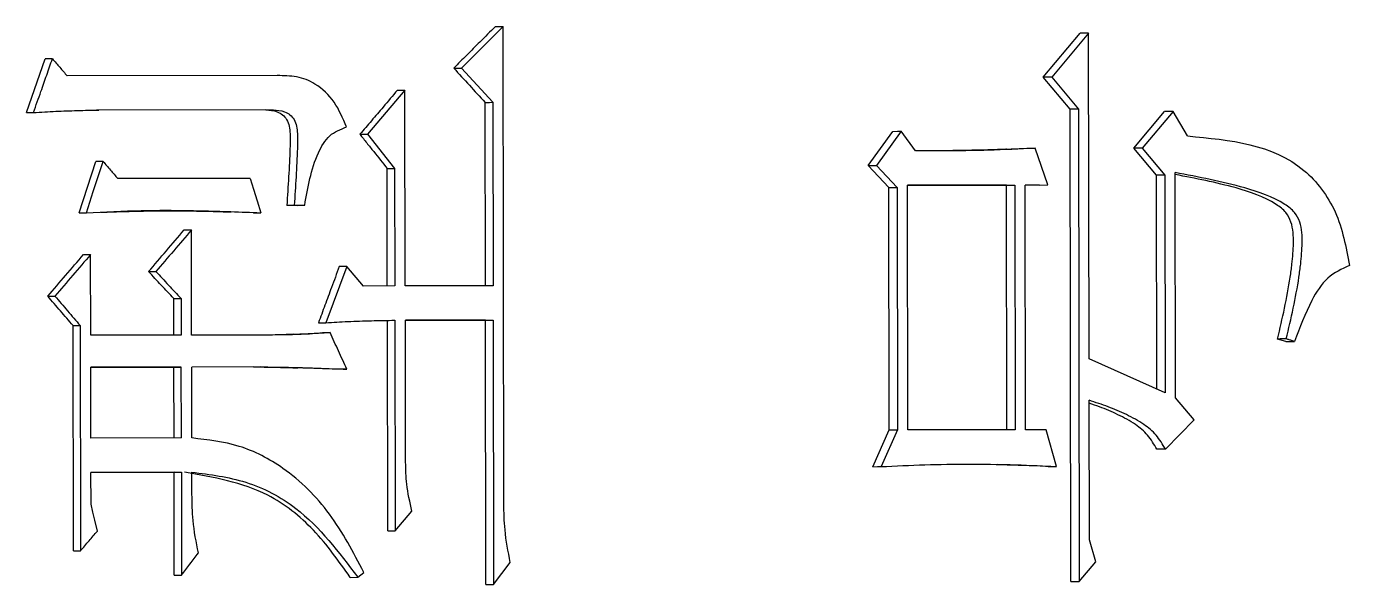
# Model space of a CAD drawing. Header units: millimetres. Extents: x 2312 to 3992, y 755 to 1943.
# Drawn here: x 2925 to 2930.84, y 940.97 to 943.44 of the extents above; entities that cross this region are included whole.
import ezdxf

# ---------------------------------------------------------------- set-up
doc = ezdxf.new("R2010")
doc.units = ezdxf.units.MM

msp = doc.modelspace()

# ---------------------------------------------------------------- linework, layer by layer
at = {"color": 7, "linetype": 'Continuous', "lineweight": 25}
for p, q in [((2927.1, 943.4396), (2926.916, 943.2555)), ((2927.1036, 941.3302), (2927.1, 943.4396)), ((2929.4853, 943.2147), (2929.6484, 943.4095)), ((2929.6857, 943.4098), (2929.5224, 943.2149)), ((2929.6881, 941.9711), (2929.6857, 943.4098)), ((2924.9958, 943.0586), (2925.079, 943.2966)), ((2926.1031, 943.2222), (2925.1755, 943.2212)), ((2926.916, 943.2555), (2927.0545, 943.1042)), ((2929.5224, 943.2149), (2929.4853, 943.2147)), ((2929.6036, 943.0741), (2929.4853, 943.2147)), ((2929.5224, 943.2149), (2929.6408, 943.0744)), ((2926.6671, 943.1579), (2926.5012, 942.963)), ((2926.6686, 942.2925), (2926.6671, 943.1579)), ((2927.022, 942.2927), (2927.0207, 943.104)), ((2927.0545, 943.1042), (2927.0559, 942.2929)), ((2926.0523, 943.0705), (2925.3048, 943.0697)), ((2926.0849, 943.0707), (2925.3152, 943.0699)), ((2926.0524, 943.0705), (2926.085, 943.0707)), ((2929.6072, 940.9864), (2929.6036, 943.0741)), ((2929.6408, 943.0744), (2929.6444, 940.9866)), ((2929.8851, 942.9013), (2930.0207, 943.0637)), ((2930.0584, 943.064), (2929.9226, 942.9016)), ((2930.122, 942.9558), (2930.0584, 943.064)), ((2926.5012, 942.963), (2926.6215, 942.8117)), ((2928.7123, 942.8245), (2928.8215, 942.976)), ((2928.8577, 942.9763), (2928.7484, 942.8247)), ((2928.9217, 942.8898), (2928.8577, 942.9763)), ((2929.3092, 942.8968), (2929.4132, 942.9009)), ((2929.505, 942.7389), (2929.4502, 942.9011)), ((2929.9226, 942.9016), (2929.8851, 942.9013)), ((2929.9849, 942.7824), (2929.8851, 942.9013)), ((2929.9226, 942.9016), (2930.0226, 942.7827)), ((2925.2287, 942.6153), (2925.3025, 942.8425)), ((2926.5891, 942.2924), (2926.5882, 942.8115)), ((2926.6215, 942.8117), (2926.6224, 942.2925)), ((2928.8037, 942.7272), (2928.7123, 942.8245)), ((2928.7484, 942.8247), (2928.8399, 942.7274)), ((2925.9835, 942.7678), (2925.3993, 942.7671)), ((2929.9865, 941.8369), (2929.9849, 942.7824)), ((2930.0226, 942.7827), (2930.0242, 941.8199)), ((2930.0696, 941.7983), (2930.0679, 942.7935)), ((2928.8055, 941.6563), (2928.8037, 942.7272)), ((2928.8399, 942.7274), (2928.8417, 941.6565)), ((2928.8855, 942.7383), (2929.3594, 942.7388)), ((2929.3226, 942.7385), (2928.8855, 942.7381)), ((2928.8873, 941.6566), (2928.8855, 942.7383)), ((2929.3226, 942.7385), (2929.3594, 942.7388)), ((2929.3244, 941.6568), (2929.3226, 942.7385)), ((2929.3594, 942.7388), (2929.3613, 941.657)), ((2929.4049, 942.7388), (2929.505, 942.7389)), ((2929.4068, 941.6571), (2929.4049, 942.7388)), ((2929.468, 942.7387), (2929.4049, 942.7386)), ((2929.468, 942.7387), (2929.505, 942.7389)), ((2926.1781, 942.649), (2926.1454, 942.6487)), ((2926.1916, 942.6488), (2926.1454, 942.6487)), ((2926.1781, 942.649), (2926.2244, 942.649)), ((2926.1916, 942.6488), (2926.2244, 942.649)), ((2925.2287, 942.6153), (2925.2602, 942.6155)), ((2925.9976, 942.6161), (2925.8962, 942.6198)), ((2925.9976, 942.6161), (2926.0301, 942.6164)), ((2925.7252, 942.0752), (2925.7244, 942.5403)), ((2925.2475, 942.4314), (2925.2791, 942.4317)), ((2925.2797, 942.0747), (2925.2791, 942.4317)), ((2926.4098, 942.3788), (2926.3178, 942.1299)), ((2926.4839, 942.2923), (2926.4098, 942.3788)), ((2926.6224, 942.2925), (2926.4839, 942.2923)), ((2927.0559, 942.2929), (2926.6686, 942.2925)), ((2925.6468, 942.0749), (2925.6465, 942.2371)), ((2925.6786, 942.2374), (2925.6789, 942.0751)), ((2925.2034, 941.1225), (2925.2017, 942.1177)), ((2925.2331, 942.1179), (2925.2348, 941.1227)), ((2926.591, 941.2105), (2926.5894, 942.1408)), ((2926.6227, 942.141), (2926.6242, 941.2107)), ((2926.6688, 942.1411), (2927.0561, 942.1415)), ((2927.0223, 942.1413), (2926.6688, 942.1409)), ((2926.6699, 941.5137), (2926.6688, 942.1411)), ((2927.0223, 942.1413), (2927.0561, 942.1415)), ((2927.0243, 940.973), (2927.0223, 942.1413)), ((2927.0561, 942.1415), (2927.0581, 940.9732)), ((2925.6789, 942.0751), (2925.2797, 942.0747)), ((2926.031, 942.0755), (2925.7252, 942.0752)), ((2930.5558, 942.0474), (2930.5197, 942.0582)), ((2925.2799, 941.9341), (2925.6791, 941.9345)), ((2925.647, 941.9343), (2925.2799, 941.9339)), ((2925.2805, 941.6204), (2925.2799, 941.9341)), ((2925.6791, 941.9345), (2925.647, 941.9343)), ((2925.6476, 941.6206), (2925.647, 941.9343)), ((2925.6796, 941.6208), (2925.6791, 941.9345)), ((2926.0312, 941.9349), (2925.7255, 941.9345)), ((2925.9987, 941.9346), (2925.7255, 941.9344)), ((2925.726, 941.6208), (2925.7255, 941.9345)), ((2925.9987, 941.9346), (2926.0312, 941.9349)), ((2926.047, 941.934), (2925.9987, 941.9346)), ((2930.0242, 941.8199), (2929.6881, 941.9711)), ((2929.6895, 941.1706), (2929.6884, 941.7872)), ((2930.1514, 941.7011), (2930.0696, 941.7983)), ((2930.0247, 941.5711), (2930.1514, 941.7011)), ((2928.7328, 941.494), (2928.8055, 941.6563)), ((2928.8417, 941.6565), (2928.7689, 941.4942)), ((2928.8055, 941.6563), (2928.8417, 941.6565)), ((2929.3613, 941.657), (2928.8873, 941.6566)), ((2929.4978, 941.6572), (2929.4068, 941.6571)), ((2929.5435, 941.495), (2929.4978, 941.6572)), ((2925.6796, 941.6208), (2925.2805, 941.6204)), ((2930.0246, 941.5711), (2929.9869, 941.5709)), ((2925.2807, 941.4689), (2925.6799, 941.4694)), ((2925.6478, 941.4691), (2925.2807, 941.4687)), ((2925.281, 941.3283), (2925.2807, 941.4689)), ((2925.6478, 941.4691), (2925.6799, 941.4694)), ((2925.6486, 941.0148), (2925.6478, 941.4691)), ((2925.6799, 941.4694), (2925.6807, 941.015)), ((2925.7264, 941.372), (2925.7263, 941.4694)), ((2929.5064, 941.4947), (2929.5435, 941.495)), ((2926.6242, 941.2107), (2926.6979, 941.2974)), ((2926.591, 941.2105), (2926.6242, 941.2107)), ((2929.7169, 941.0733), (2929.6895, 941.1706)), ((2925.2034, 941.1225), (2925.2348, 941.1227)), ((2927.0581, 940.9732), (2927.1317, 941.0707)), ((2929.6444, 940.9866), (2929.7169, 941.0733)), ((2925.6486, 941.0148), (2925.6807, 941.015)), ((2926.4252, 941.0048), (2926.4583, 941.005)), ((2927.0243, 940.973), (2927.0581, 940.9732)), ((2929.6072, 940.9864), (2929.6444, 940.9866))]:
    msp.add_line(p, q, dxfattribs=at)
at = {"color": 7, "linetype": 'Continuous', "lineweight": 25, "flags": 128}
for points in [[(2927.0661, 943.4394), (2927.0851, 943.4395), (2927.1, 943.4396)], [(2929.6857, 943.4098), (2929.6648, 943.4096), (2929.6484, 943.4095)], [(2925.1103, 943.2969), (2925.0928, 943.2967), (2925.079, 943.2966)], [(2926.8823, 943.2553), (2926.9012, 943.2554), (2926.916, 943.2555)], [(2926.6337, 943.1577), (2926.6524, 943.1578), (2926.6671, 943.1579)], [(2927.0207, 943.104), (2927.0396, 943.1041), (2927.0545, 943.1042)], [(2924.9958, 943.0586), (2925.0133, 943.0587), (2925.027, 943.0588)], [(2929.6408, 943.0744), (2929.62, 943.0742), (2929.6036, 943.0741)], [(2930.0584, 943.064), (2930.0373, 943.0638), (2930.0207, 943.0637)], [(2926.4681, 942.9628), (2926.4866, 942.9629), (2926.5012, 942.963)], [(2928.8215, 942.976), (2928.8418, 942.9762), (2928.8577, 942.9763)], [(2929.4132, 942.9009), (2929.4339, 942.901), (2929.4502, 942.9011)], [(2925.2602, 942.6155), (2925.291, 942.7101), (2925.3125, 942.7764), (2925.3341, 942.8428)], [(2925.3341, 942.8428), (2925.3164, 942.8426), (2925.3025, 942.8425)], [(2926.5882, 942.8115), (2926.6069, 942.8116), (2926.6215, 942.8117)], [(2928.7123, 942.8245), (2928.7325, 942.8246), (2928.7484, 942.8247)], [(2925.9835, 942.7678), (2925.9982, 942.7202), (2926.0141, 942.6683), (2926.0301, 942.6164)], [(2930.0226, 942.7827), (2930.0015, 942.7825), (2929.9849, 942.7824)], [(2928.8037, 942.7272), (2928.8239, 942.7273), (2928.8399, 942.7274)], [(2925.6923, 942.5401), (2925.7103, 942.5402), (2925.7244, 942.5403)], [(2925.5352, 942.356), (2925.553, 942.3561), (2925.5671, 942.3562)], [(2926.4098, 942.3788), (2926.3913, 942.3787), (2926.3768, 942.3786)], [(2925.09, 942.2474), (2925.1076, 942.2475), (2925.1214, 942.2476)], [(2925.6465, 942.2371), (2925.6645, 942.2373), (2925.6786, 942.2374)], [(2925.2017, 942.1177), (2925.2193, 942.1178), (2925.2331, 942.1179)], [(2926.2849, 942.1297), (2926.3033, 942.1298), (2926.3178, 942.1299)], [(2926.3034, 942.0864), (2926.3218, 942.0865), (2926.3363, 942.0866)], [(2930.5581, 942.0584), (2930.5425, 942.0583), (2930.5311, 942.0583), (2930.5197, 942.0582)], [(2930.5558, 942.0474), (2930.5714, 942.0475), (2930.5828, 942.0476), (2930.5943, 942.0476)], [(2926.4106, 941.9245), (2926.3921, 941.9243), (2926.3775, 941.9242)], [(2928.7328, 941.494), (2928.753, 941.4941), (2928.7689, 941.4942)], [(2925.309, 941.2093), (2925.2976, 941.2579), (2925.2893, 941.2931), (2925.281, 941.3283)], [(2926.4583, 941.005), (2926.4722, 941.0159), (2926.486, 941.0267)]]:
    msp.add_lwpolyline(points, dxfattribs=at)
at = {"color": 7, "linetype": 'Continuous', "lineweight": 25}
for points, knots in [([(2927.0661, 943.4394), (2927.0433, 943.4165), (2927.0013, 943.3744), (2926.94, 943.313), (2926.9016, 943.2745), (2926.8823, 943.2553)], [0, 0, 0, 0, 0.37251, 0.686255, 1, 1, 1, 1]), ([(2925.027, 943.0588), (2925.0379, 943.0901), (2925.0573, 943.1454), (2925.0851, 943.2247), (2925.1019, 943.2728), (2925.1103, 943.2969)], [0, 0, 0, 0, 0.394054, 0.697027, 1, 1, 1, 1]), ([(2925.1103, 943.2969), (2925.1157, 943.2906), (2925.1266, 943.2779), (2925.1429, 943.259), (2925.1592, 943.2401), (2925.1701, 943.2275), (2925.1755, 943.2212)], [0, 0, 0, 0, 0.25, 0.5, 0.75, 1, 1, 1, 1]), ([(2926.4087, 942.9954), (2926.3928, 943.0335), (2926.3616, 943.1085), (2926.2806, 943.1863), (2926.1895, 943.2216), (2926.1318, 943.222), (2926.1031, 943.2222)], [0, 0, 0, 0, 0.2915358, 0.5725288, 0.7872385, 1, 1, 1, 1]), ([(2926.8823, 943.2553), (2926.9054, 943.2301), (2926.9515, 943.1796), (2926.9976, 943.1292), (2927.0207, 943.104)], [0, 0, 0, 0, 0.5, 1, 1, 1, 1]), ([(2926.6337, 943.1577), (2926.6127, 943.1329), (2926.5746, 943.0881), (2926.5194, 943.0231), (2926.4852, 942.9829), (2926.4681, 942.9628)], [0, 0, 0, 0, 0.380988, 0.690494, 1, 1, 1, 1]), ([(2925.027, 943.0588), (2925.0599, 943.0609), (2925.1243, 943.0649), (2925.2204, 943.0683), (2925.2836, 943.0694), (2925.3151, 943.0699)], [0, 0, 0, 0, 0.342501, 0.6712, 1, 1, 1, 1]), ([(2926.0523, 943.0705), (2926.0696, 943.0697), (2926.1047, 943.068), (2926.1528, 943.0294), (2926.1613, 942.9647), (2926.1577, 942.8388), (2926.1508, 942.7328), (2926.1454, 942.6487)], [0, 0, 0, 0, 0.110602, 0.223798, 0.354665, 0.487682, 1, 1, 1, 1]), ([(2926.0849, 943.0708), (2926.1022, 943.0699), (2926.1373, 943.0682), (2926.1855, 943.0296), (2926.1941, 942.9649), (2926.1904, 942.839), (2926.1836, 942.7331), (2926.1781, 942.649)], [0, 0, 0, 0, 0.110716, 0.223974, 0.35482, 0.487804, 1, 1, 1, 1]), ([(2926.2244, 942.649), (2926.238, 942.728), (2926.2568, 942.8373), (2926.328, 942.9634), (2926.3823, 942.9849), (2926.4087, 942.9954)], [0, 0, 0, 0, 0.573316, 0.79235, 1, 1, 1, 1]), ([(2926.4681, 942.9628), (2926.4782, 942.95), (2926.4985, 942.9245), (2926.5385, 942.8741), (2926.5684, 942.8364), (2926.5882, 942.8115)], [0, 0, 0, 0, 0.252881, 0.505763, 1, 1, 1, 1]), ([(2930.122, 942.9558), (2930.3098, 942.9379), (2930.5742, 942.9126), (2930.7926, 942.6236), (2930.8223, 942.4645), (2930.8376, 942.3832)], [0, 0, 0, 0, 0.544628, 0.767125, 1, 1, 1, 1]), ([(2929.4502, 942.9011), (2929.3812, 942.8977), (2929.2589, 942.8915), (2929.0826, 942.8896), (2928.9754, 942.8897), (2928.9217, 942.8898)], [0, 0, 0, 0, 0.39197, 0.69595, 1, 1, 1, 1]), ([(2929.3223, 942.8969), (2929.3223, 942.8969), (2929.3223, 942.8969), (2929.3213, 942.8968), (2929.2769, 942.8952), (2929.1609, 942.8914), (2929.0513, 942.8902), (2928.9863, 942.8899), (2928.9621, 942.8898), (2928.9532, 942.8898), (2928.9508, 942.8898), (2928.9505, 942.8897), (2928.9502, 942.8897)], [0, 0, 0, 0, 0.0029671, 0.0079837, 0.0138587, 0.4315314, 0.7221902, 0.8365004, 0.9048639, 0.9215303, 0.9383366, 1, 1, 1, 1]), ([(2925.3341, 942.8428), (2925.3395, 942.8365), (2925.3504, 942.8239), (2925.3667, 942.8049), (2925.383, 942.786), (2925.3938, 942.7734), (2925.3993, 942.7671)], [0, 0, 0, 0, 0.25, 0.5, 0.75, 1, 1, 1, 1]), ([(2930.5581, 942.0584), (2930.5793, 942.149), (2930.6049, 942.2585), (2930.6237, 942.401), (2930.6303, 942.4821), (2930.6268, 942.5623), (2930.5957, 942.6223), (2930.5149, 942.6823), (2930.3359, 942.7424), (2930.1707, 942.7739), (2930.0679, 942.7935)], [0, 0, 0, 0, 0.23813, 0.287988, 0.366961, 0.446683, 0.487555, 0.537236, 0.712014, 1, 1, 1, 1]), ([(2930.5197, 942.0582), (2930.5408, 942.1487), (2930.5664, 942.2583), (2930.5852, 942.4008), (2930.5918, 942.4819), (2930.5883, 942.5621), (2930.5572, 942.6221), (2930.4764, 942.6821), (2930.3101, 942.7383), (2930.1578, 942.7677), (2930.0679, 942.785)], [0, 0, 0, 0, 0.247038, 0.298797, 0.38071, 0.463398, 0.505815, 0.557369, 0.738664, 1, 1, 1, 1]), ([(2925.2602, 942.6155), (2925.341, 942.6198), (2925.5098, 942.6286), (2925.7227, 942.6267), (2925.8984, 942.6213), (2925.9862, 942.618), (2926.0301, 942.6164)], [0, 0, 0, 0, 0.314792, 0.657213, 0.8286, 1, 1, 1, 1]), ([(2925.324, 942.6184), (2925.324, 942.6184), (2925.324, 942.6184), (2925.3242, 942.6184), (2925.3252, 942.6184), (2925.3298, 942.6185), (2925.3694, 942.6199), (2925.4466, 942.6224), (2925.5349, 942.6243), (2925.6253, 942.6252), (2925.7021, 942.6247), (2925.781, 942.6233), (2925.8412, 942.6217), (2925.8758, 942.6205), (2925.8995, 942.6197)], [0, 0, 0, 0, 0.000557, 0.001592, 0.003956, 0.010433, 0.031511, 0.219847, 0.388975, 0.477914, 0.683508, 0.811935, 0.871568, 1, 1, 1, 1]), ([(2925.5352, 942.356), (2925.5614, 942.3867), (2925.6138, 942.4481), (2925.6661, 942.5094), (2925.6923, 942.5401)], [0, 0, 0, 0, 0.5, 1, 1, 1, 1]), ([(2925.7244, 942.5403), (2925.6982, 942.5096), (2925.6458, 942.4483), (2925.5933, 942.3869), (2925.5671, 942.3562)], [0, 0, 0, 0, 0.5, 1, 1, 1, 1]), ([(2925.09, 942.2474), (2925.1163, 942.278), (2925.1688, 942.3394), (2925.2213, 942.4007), (2925.2475, 942.4314)], [0, 0, 0, 0, 0.5, 1, 1, 1, 1]), ([(2925.2791, 942.4317), (2925.2528, 942.401), (2925.2002, 942.3396), (2925.1477, 942.2783), (2925.1214, 942.2476)], [0, 0, 0, 0, 0.5, 1, 1, 1, 1]), ([(2925.6465, 942.2371), (2925.628, 942.257), (2925.5909, 942.2966), (2925.5537, 942.3362), (2925.5352, 942.356)], [0, 0, 0, 0, 0.500001, 1, 1, 1, 1]), ([(2925.5671, 942.3562), (2925.5856, 942.3364), (2925.6228, 942.2968), (2925.66, 942.2572), (2925.6786, 942.2374)], [0, 0, 0, 0, 0.500001, 1, 1, 1, 1]), ([(2926.3768, 942.3786), (2926.3653, 942.3475), (2926.3443, 942.2905), (2926.3136, 942.2076), (2926.2945, 942.1556), (2926.2849, 942.1297)], [0, 0, 0, 0, 0.374076, 0.687038, 1, 1, 1, 1]), ([(2930.8376, 942.3832), (2930.8033, 942.3675), (2930.7332, 942.3355), (2930.6555, 942.2079), (2930.6176, 942.1088), (2930.5943, 942.0476)], [0, 0, 0, 0, 0.2676, 0.548585, 1, 1, 1, 1]), ([(2925.2017, 942.1177), (2925.1831, 942.1393), (2925.1459, 942.1825), (2925.1087, 942.2257), (2925.09, 942.2474)], [0, 0, 0, 0, 0.500001, 1, 1, 1, 1]), ([(2925.1214, 942.2476), (2925.14, 942.226), (2925.1773, 942.1827), (2925.2145, 942.1395), (2925.2331, 942.1179)], [0, 0, 0, 0, 0.500001, 1, 1, 1, 1]), ([(2926.3178, 942.1299), (2926.35, 942.1319), (2926.4169, 942.1361), (2926.5186, 942.1395), (2926.588, 942.1405), (2926.6227, 942.141)], [0, 0, 0, 0, 0.3172732, 0.6585793, 1, 1, 1, 1]), ([(2926.3363, 942.0866), (2926.302, 942.084), (2926.234, 942.0788), (2926.1322, 942.0761), (2926.0647, 942.0757), (2926.031, 942.0755)], [0, 0, 0, 0, 0.338395, 0.669103, 1, 1, 1, 1]), ([(2926.173, 942.0789), (2926.1635, 942.0784), (2926.143, 942.0775), (2926.1138, 942.0765), (2926.098, 942.076)], [0, 0, 0, 0, 0.463115, 1, 1, 1, 1]), ([(2926.1726, 942.0792), (2926.1825, 942.0796), (2926.2261, 942.0811), (2926.2697, 942.0841), (2926.3034, 942.0864)], [0, 0, 0, 0, 0.226005, 1, 1, 1, 1]), ([(2926.4106, 941.9245), (2926.3982, 941.9515), (2926.3734, 942.0056), (2926.3487, 942.0596), (2926.3363, 942.0866)], [0, 0, 0, 0, 0.5000008, 1, 1, 1, 1]), ([(2930.5943, 942.0476), (2930.5912, 942.0485), (2930.5837, 942.0508), (2930.5716, 942.0544), (2930.5626, 942.0571), (2930.5581, 942.0584)], [0, 0, 0, 0, 0.2499925, 0.6250015, 1, 1, 1, 1]), ([(2926.0312, 941.9349), (2926.0715, 941.9345), (2926.155, 941.9337), (2926.2814, 941.9293), (2926.3675, 941.9261), (2926.4106, 941.9245)], [0, 0, 0, 0, 0.318395, 0.659185, 1, 1, 1, 1]), ([(2926.0454, 941.9342), (2926.0544, 941.934), (2926.0748, 941.9338), (2926.1267, 941.9329), (2926.165, 941.9317), (2926.1935, 941.9309)], [0, 0, 0, 0, 0.168179, 0.382455, 1, 1, 1, 1]), ([(2926.3775, 941.9242), (2926.3377, 941.9258), (2926.2751, 941.9283), (2926.2124, 941.9302), (2926.1895, 941.9309)], [0, 0, 0, 0, 0.635547, 1, 1, 1, 1]), ([(2930.0246, 941.5711), (2930.012, 941.5928), (2929.9869, 941.6355), (2929.9258, 941.686), (2929.853, 941.7252), (2929.7716, 941.7597), (2929.7161, 941.778), (2929.6884, 941.7872)], [0, 0, 0, 0, 0.176065, 0.348002, 0.566634, 0.783694, 1, 1, 1, 1]), ([(2929.9869, 941.5709), (2929.9743, 941.5925), (2929.9493, 941.6353), (2929.8882, 941.6858), (2929.8155, 941.7249), (2929.7465, 941.7546), (2929.7036, 941.769), (2929.6885, 941.774)], [0, 0, 0, 0, 0.195195, 0.385749, 0.627995, 0.868475, 1, 1, 1, 1]), ([(2926.486, 941.0267), (2926.4392, 941.1157), (2926.3467, 941.2913), (2926.1538, 941.4841), (2925.9388, 941.5963), (2925.7966, 941.6127), (2925.726, 941.6208)], [0, 0, 0, 0, 0.289657, 0.571456, 0.787204, 1, 1, 1, 1]), ([(2926.4252, 941.0048), (2926.3743, 941.0771), (2926.2739, 941.2199), (2926.0316, 941.4117), (2925.8212, 941.4475), (2925.6941, 941.4692)], [0, 0, 0, 0, 0.2890797, 0.570701, 1, 1, 1, 1]), ([(2925.7263, 941.4694), (2925.8068, 941.4595), (2925.9692, 941.4394), (2926.2404, 941.296), (2926.3751, 941.1162), (2926.4583, 941.005)], [0, 0, 0, 0, 0.273464, 0.551009, 1, 1, 1, 1]), ([(2926.6979, 941.2974), (2926.6887, 941.3371), (2926.6722, 941.4082), (2926.6706, 941.4814), (2926.6699, 941.5137)], [0, 0, 0, 0, 0.558835, 1, 1, 1, 1]), ([(2928.7689, 941.4942), (2928.8334, 941.4973), (2928.9625, 941.5034), (2929.1562, 941.5067), (2929.3499, 941.5028), (2929.479, 941.4976), (2929.5435, 941.495)], [0, 0, 0, 0, 0.2495838, 0.499194, 0.74954, 1, 1, 1, 1]), ([(2929.5064, 941.4947), (2929.4428, 941.498), (2929.369, 941.5017), (2929.295, 941.5027), (2929.2848, 941.5029)], [0, 0, 0, 0, 0.862207, 1, 1, 1, 1]), ([(2925.7547, 941.1125), (2925.7454, 941.1604), (2925.7288, 941.2461), (2925.7272, 941.3335), (2925.7264, 941.372)], [0, 0, 0, 0, 0.5592, 1, 1, 1, 1]), ([(2927.1317, 941.0707), (2927.1225, 941.1186), (2927.106, 941.2043), (2927.1043, 941.2917), (2927.1036, 941.3302)], [0, 0, 0, 0, 0.5592, 1, 1, 1, 1]), ([(2925.2348, 941.1227), (2925.2472, 941.1372), (2925.2719, 941.166), (2925.2967, 941.1949), (2925.309, 941.2093)], [0, 0, 0, 0, 0.500001, 1, 1, 1, 1]), ([(2925.6807, 941.015), (2925.693, 941.0313), (2925.7177, 941.0637), (2925.7423, 941.0962), (2925.7547, 941.1125)], [0, 0, 0, 0, 0.5, 1, 1, 1, 1])]:
    msp.add_open_spline(points, degree=3, knots=knots, dxfattribs=at)

doc.saveas('drawing.dxf')
